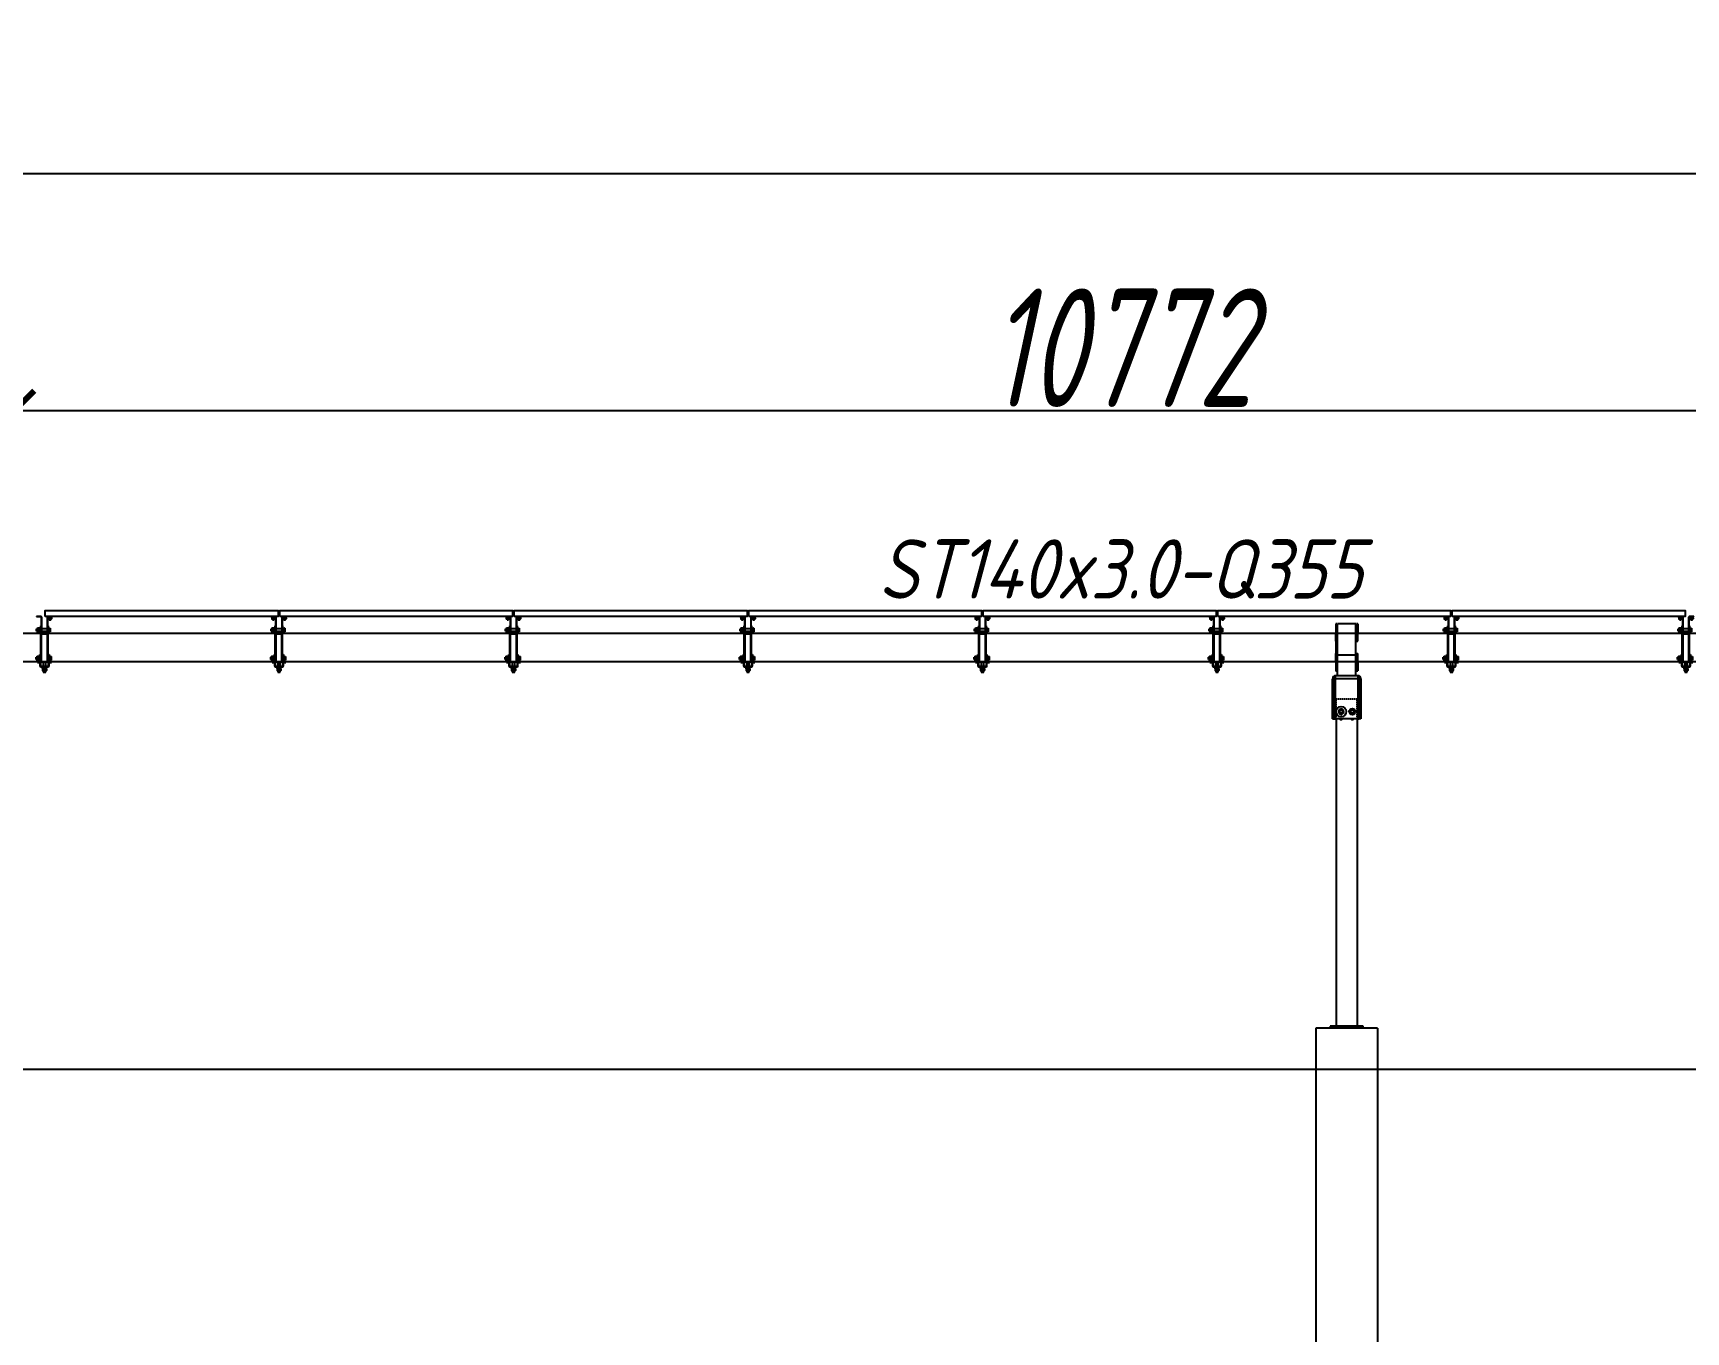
# Model space of a CAD drawing. Header units: millimetres. Extents: x -962 to 79815, y -55582 to 115780.
# Drawn here: x 43141 to 51191, y 102829 to 109156 of the extents above; entities that cross this region are included whole.
import ezdxf
from ezdxf.enums import TextEntityAlignment as Align

# ---------------------------------------------------------------- set-up
doc = ezdxf.new("R2010")
doc.units = ezdxf.units.MM
doc.linetypes.add('HIDDEN', pattern=[9.525, 6.35, -3.175])
doc.layers.add('01-Dimension', color=4, linetype='Continuous')
doc.layers.add('03-Text', color=3, linetype='Continuous')
doc.styles.add('GreenexSolar', font='gbeitc.shx', dxfattribs={"width": 0.8, "height": 576.977143})
doc.dimstyles.new('GreenexSolar', dxfattribs={"dimtxt": 3, "dimasz": 1, "dimexe": 0.18, "dimexo": 0.0625, "dimgap": 0.09, "dimtad": 1, "dimtih": 1, "dimtoh": 1, "dimdec": 0, "dimzin": 0, "dimdsep": 46, "dimtxsty": 'GreenexSolar', "dimblk": 'ARCHTICK', "dimcen": 0.09, "dimclrd": 4, "dimclre": 4, "dimclrt": 3, "dimadec": 0, "dimazin": 0, "dimtfac": 1, "dimtdec": 4, "dimtofl": 0, "dimtmove": 0, "dimatfit": 3, "dimfxl": 1, "dimtolj": 1, "dimtzin": 0, "dimarcsym": 0})

# ---------------------------------------------------------------- blocks, each defined once
blk = doc.blocks.new('*U322')
at = {"color": 7, "linetype": 'Continuous', "lineweight": 25}
for p, q in [((-39, 150), (-39, 148.5)), ((-15.7, 150), (-39, 150)), ((-15.7, 148.5), (-39, 148.5)), ((-37.6, 91), (-38.2, 90.4)), ((-38.2, 79.6), (-38.2, 90.4)), ((-34.2, 91), (-37.6, 91)), ((-37.6, 91), (-37.6, 79)), ((-34, 94), (-34.2, 93.6)), ((-34.2, 93.6), (-34.2, 77.5)), ((-24.4, 94), (-33.2, 94)), ((-24.4, 85), (-33.2, 85)), ((-23.4, 93.6), (-23.6, 94)), ((-20.3, 94.5), (-23.4, 94.5)), ((-23.4, 75.4), (-23.4, 94.5)), ((-17.8, 97), (-20.3, 97)), ((-20.3, 96.7), (-20.3, 97)), ((-20.3, 73), (-20.3, 96.7)), ((-16, 104.4), (-17.8, 104.4)), ((-17.8, 96.1), (-17.8, 104.4)), ((-17.8, 96.7), (-17.8, 97)), ((-17.8, 73), (-17.8, 96.7)), ((-16, 96.1), (-17.8, 96.1)), ((-17.8, 80.3), (-17.8, 96.1)), ((-16, 96.1), (-16, 104.4)), ((-16, 80.3), (-16, 96.1)), ((-14.7, 91), (-16, 91)), ((-15.7, 148.5), (-15.7, 150)), ((-14.7, 72.5), (-14.7, 147.5)), ((-13.2, 147.5), (-14.7, 147.5)), ((-13.2, 72.5), (-13.2, 147.5)), ((13.2, 91), (-13.2, 91)), ((14.7, 147.5), (13.2, 147.5)), ((13.2, 147.5), (13.2, 72.5)), ((14.7, 147.5), (14.7, 72.5)), ((16, 91), (14.7, 91)), ((15.7, 150), (15.7, 148.5)), ((39, 150), (15.7, 150)), ((39, 148.5), (15.7, 148.5)), ((16, 104.4), (17.8, 104.4)), ((16, 104.4), (16, 96.1)), ((16, 96.1), (17.8, 96.1)), ((16, 96.1), (16, 80.3)), ((17.8, 104.4), (17.8, 96.1)), ((20.3, 97), (17.8, 97)), ((17.8, 96.1), (17.8, 80.3)), ((19.5, 148.5), (19.5, 146.9)), ((19.5, 146.9), (35.5, 146.9)), ((20.1, 144), (20.1, 138.8)), ((20.3, 96.7), (20.3, 97)), ((20.3, 73), (20.3, 96.7)), ((20.9, 93.8), (20.3, 93.2)), ((21.4, 144.8), (20.6, 144.4)), ((20.6, 138.5), (21.4, 138)), ((20.9, 85), (20.9, 94)), ((20.9, 94), (27.3, 94)), ((20.9, 85), (27.3, 85)), ((20.9, 76), (20.9, 85)), ((21.1, 146.9), (21.1, 144.8)), ((27.5, 144.8), (21.1, 144.8)), ((21.4, 138), (33.6, 138)), ((22.6, 144), (22.6, 138.8)), ((23.5, 138), (23.5, 134.8)), ((23.5, 134.8), (24.3, 134)), ((23.5, 134.8), (31.5, 134.8)), ((30.7, 134), (24.3, 134)), ((27.3, 94), (27.8, 89.5)), ((27.8, 89.5), (27.3, 85)), ((27.3, 85), (27.8, 80.5)), ((27.8, 80.5), (27.3, 76)), ((27.5, 144.8), (28.7, 144.8)), ((27.8, 94), (27.8, 89.5)), ((27.8, 89.5), (27.8, 80.5)), ((27.8, 80.5), (27.8, 76)), ((33.9, 144.8), (28.7, 144.8)), ((29.9, 144), (29.9, 138.8)), ((30.7, 134), (31.5, 134.8)), ((31.5, 134.8), (31.5, 138)), ((34.4, 144.4), (33.6, 144.8)), ((33.6, 138), (34.4, 138.5)), ((33.9, 144.8), (33.9, 146.9)), ((34.9, 144), (34.4, 144.3)), ((34.4, 138.5), (34.9, 138.8)), ((34.9, 144), (34.9, 138.8)), ((35.5, 146.9), (35.5, 148.5)), ((39, 148.5), (39, 150)), ((-38.2, 79.6), (-37.6, 79)), ((-37.6, 79), (-34.2, 79)), ((-34.2, 77.5), (-34.2, 76.4)), ((-34.2, 76.4), (-34, 76)), ((-24.4, 76), (-33.2, 76)), ((-23.6, 76), (-23.4, 76.4)), ((-23.4, 75.4), (-20.3, 75.4)), ((-20.3, 73), (-17.8, 73)), ((-16, 80.3), (-17.8, 80.3)), ((-17.8, 69.8), (-17.8, 80.3)), ((-16, 69.8), (-17.8, 69.8)), ((-17.8, -69.8), (-17.8, 69.8)), ((-16, 69.8), (-16, 80.3)), ((-16, 79), (-14.7, 79)), ((-14.7, 72.5), (-13.2, 72.5)), ((-14, 64.9), (-14, 66.7)), ((14, 66.7), (-14, 66.7)), ((-14, -72.4), (-14, 64.9)), ((14, 64.9), (-14, 64.9)), ((-13.2, 79), (13.2, 79)), ((-12.2, 71.5), (-12.2, 70)), ((12.2, 71.5), (-12.2, 71.5)), ((12.2, 70), (-12.2, 70)), ((-11.1, 74), (-11.1, 79)), ((-9.1, 74), (-11.1, 74)), ((-9.1, 74), (-9.1, 79)), ((-9, 74.1), (-9.1, 74.1)), ((-9, 74.1), (-9, 79)), ((0, 74.1), (-9, 74.1)), ((-8.8, 74.1), (-8.2, 73.5)), ((-8.6, 73.5), (-8.6, 71.5)), ((-8.6, 73.5), (8.6, 73.5)), ((-6, 70), (-6, 66.7)), ((0, 74.1), (0, 79)), ((9, 74.1), (0, 74.1)), ((6, 66.7), (6, 70)), ((8.2, 73.5), (8.8, 74.1)), ((8.6, 73.5), (8.6, 71.5)), ((9, 74.1), (9, 79)), ((9.1, 74.1), (9, 74.1)), ((9.1, 79), (9.1, 74)), ((9.1, 74), (11.1, 74)), ((11.1, 79), (11.1, 74)), ((12.2, 70), (12.2, 71.5)), ((13.2, 72.5), (14.7, 72.5)), ((14, 64.9), (14, 66.7)), ((14, -72.4), (14, 64.9)), ((14.7, 79), (16, 79)), ((16, 80.3), (17.8, 80.3)), ((16, 80.3), (16, 69.8)), ((16, 69.8), (17.8, 69.8)), ((17.8, 80.3), (17.8, 69.8)), ((17.8, 73), (20.3, 73)), ((17.8, -69.8), (17.8, 69.8)), ((20.3, 76.8), (20.9, 76.2)), ((20.9, 76), (27.3, 76)), ((-39.9, -47), (-40.5, -47.6)), ((-40.5, -58.4), (-40.5, -47.6)), ((-40.5, -58.4), (-39.9, -59)), ((-36.5, -47), (-39.9, -47)), ((-39.9, -47), (-39.9, -59)), ((-39.9, -59), (-36.5, -59)), ((-36.3, -44), (-36.5, -44.4)), ((-36.5, -44.4), (-36.5, -53.2)), ((-36.5, -53.2), (-36.5, -61.6)), ((-36.5, -61.6), (-36.3, -62)), ((-36.3, -62), (-36.3, -62)), ((-36.2, -44), (-35.5, -43.9)), ((-26.7, -43.9), (-35.5, -43.9)), ((-26.7, -44.1), (-35.5, -44.1)), ((-26.7, -53.3), (-35.5, -53.3)), ((-26.7, -62.1), (-35.5, -62.1)), ((-34, -70), (-34, -73)), ((-34, -70), (-24, -70)), ((-34, -73), (-24, -73)), ((-26.7, -43.9), (-26, -44)), ((-25.7, -44.4), (-25.9, -44)), ((-25.9, -62), (-25.7, -61.6)), ((-25.9, -62), (-25.9, -62)), ((-22.6, -43.5), (-25.7, -43.5)), ((-25.7, -62.6), (-25.7, -43.5)), ((-25.7, -62.6), (-22.6, -62.6)), ((-24, -73), (-24, -70)), ((-22, -41), (-22.6, -41)), ((-22.6, -65), (-22.6, -41)), ((-22.6, -65), (-22, -65)), ((-22, -40), (-22, -35)), ((-22, -35), (-19, -35)), ((-19, -40), (-22, -40)), ((-22, -40), (-22, -90)), ((-19, -35), (-19, -40)), ((-19, -40), (-19, -90)), ((-17.8, -47), (-19, -47)), ((-19, -59), (-17.8, -59)), ((14, -72.4), (-14, -72.4)), ((-6, -72.4), (-6, -92)), ((6, -92), (6, -72.4)), ((19, -47), (17.8, -47)), ((17.8, -59), (19, -59)), ((19, -40), (19, -35)), ((19, -35), (22, -35)), ((22, -40), (19, -40)), ((19, -90), (19, -40)), ((22, -35), (22, -40)), ((22, -90), (22, -40)), ((24.5, -41), (22, -41)), ((22, -65), (24.5, -65)), ((24, -73), (24, -70)), ((24, -70), (34, -70)), ((24, -73), (34, -73)), ((24.5, -65), (24.5, -41)), ((25.1, -44.2), (24.5, -44.8)), ((24.5, -61.2), (25.1, -61.8)), ((25.1, -43.9), (31.5, -43.9)), ((25.1, -44.1), (25.1, -43.9)), ((25.1, -44.1), (31.5, -44.1)), ((25.1, -53.3), (25.1, -44.1)), ((25.1, -53.3), (31.5, -53.3)), ((25.1, -62.1), (25.1, -53.3)), ((25.1, -62.1), (31.5, -62.1)), ((31.5, -43.9), (31.6, -43.9)), ((32, -44), (31.5, -44.1)), ((31.5, -44.1), (32, -48.7)), ((32, -48.7), (31.5, -53.3)), ((31.5, -62.1), (32, -62)), ((32, -44), (32, -48.7)), ((32, -44), (32, -44)), ((32, -48.7), (32, -57.7)), ((32, -57.7), (32, -62)), ((34, -70), (34, -73)), ((-22, -90), (-19, -90)), ((-17, -92), (-17, -95)), ((-17, -92), (17, -92)), ((-17, -95), (17, -95)), ((-12, -97.1), (-12, -99.6)), ((12, -97.1), (-12, -97.1)), ((12, -99.6), (-12, -99.6)), ((-9.6, -99.6), (-9.6, -102.7)), ((9.6, -102.7), (-9.6, -102.7)), ((-9.2, -103.7), (-9.2, -112.5)), ((-8.6, -102.7), (-9, -102.9)), ((-9, -102.9), (-9, -102.9)), ((-9, -103.7), (-9, -112.5)), ((-9, -113.3), (-8.6, -113.5)), ((-9, -113.3), (-9, -113.3)), ((-8.6, -113.5), (0, -113.5)), ((-6, -95), (-6, -97.1)), ((-6, -113.5), (-6, -120.9)), ((-6, -120.9), (-5.4, -121.5)), ((-6, -120.9), (6, -120.9)), ((5.4, -121.5), (-5.4, -121.5)), ((0, -103.7), (0, -112.5)), ((0, -113.5), (8.6, -113.5)), ((5.4, -121.5), (6, -120.9)), ((6, -97.1), (6, -95)), ((6, -120.9), (6, -113.5)), ((9, -102.9), (8.6, -102.7)), ((8.6, -113.5), (9, -113.3)), ((9, -102.9), (9, -102.9)), ((9, -103.7), (9, -112.5)), ((9, -103.7), (9.2, -103.7)), ((9.2, -112.5), (9, -112.5)), ((9, -113.3), (9, -113.3)), ((9.2, -103.7), (9.2, -112.5)), ((9.6, -102.7), (9.6, -99.6)), ((12, -99.6), (12, -97.1)), ((17, -95), (17, -92)), ((19, -90), (22, -90))]:
    blk.add_line(p, q, dxfattribs=at)
at = {"color": 7, "linetype": 'Continuous', "lineweight": 25, "flags": 128}
for points in [[(27.5, 144.8), (27.1, 145.5), (26.7, 146.2), (26.3, 146.9)], [(27.5, 146.9), (27.9, 146.2), (28.3, 145.5), (28.7, 144.8)]]:
    blk.add_lwpolyline(points, dxfattribs=at)
at = {"color": 7, "linetype": 'Continuous', "lineweight": 25}
for centre, radius, start, end in [((-15.7, 147.5), 2.5, 0, 90), ((-15.7, 147.5), 1, 0, 90), ((15.7, 147.5), 2.5, 90, 180), ((15.7, 147.5), 1, 90, 180), ((-12.2, 72.5), 2.5, 180, 270), ((-12.2, 72.5), 1, 180, 270), ((-8.6, 74), 2.5, 180, 270), ((-8.6, 74), 0.5, 180, 270), ((8.6, 74), 2.5, 270, 0), ((8.6, 74), 0.5, 270, 0), ((12.2, 72.5), 1, 270, 0), ((12.2, 72.5), 2.5, 270, 0), ((-24, -75), 5, 66.42182, 90), ((-24, -75), 2, 0, 90), ((24, -75), 5, 90, 113.57818), ((24, -75), 2, 90, 180), ((-17, -90), 5, 180, 270), ((-17, -90), 2, 180, 270), ((17, -90), 2, 270, 0), ((17, -90), 5, 270, 0)]:
    blk.add_arc(centre, radius, start, end, dxfattribs=at)
for centre, major_axis, ratio, start_param, end_param in [((-14, 69.8), (0, 4.87), 0.780501, 1.570796, 3.141593), ((-14, 69.8), (0, 3.09), 0.646833, 1.570796, 3.141593), ((14, 69.8), (0, 3.09), 0.646833, 3.141593, 4.712389), ((14, 69.8), (0, 4.87), 0.780501, 3.141593, 4.712389), ((-14, -69.8), (3.8, 0), 0.692855, 3.141593, 4.712389), ((14, -69.8), (3.8, 0), 0.692855, 4.712389, 6.283185)]:
    blk.add_ellipse(centre, major_axis=major_axis, ratio=ratio, start_param=start_param, end_param=end_param, dxfattribs=at)
for points, knots in [([(-33.2, 85), (-33.3, 85.4), (-33.7, 86.5), (-34, 88.4), (-34, 91.1), (-33.5, 92.9), (-33.2, 94)], [0, 0, 0, 0, 0.131004, 0.38054, 0.636178, 1, 1, 1, 1]), ([(-33.2, 94), (-33.4, 94), (-33.9, 94), (-33.9, 94), (-34, 94)], [0, 0, 0, 0, 0.529255, 1, 1, 1, 1]), ([(-33.2, 76), (-33.4, 76.8), (-33.9, 78.4), (-34.1, 80.7), (-33.8, 82.9), (-33.4, 84.3), (-33.2, 85)], [0, 0, 0, 0, 0.264605, 0.534949, 0.765344, 1, 1, 1, 1]), ([(-24.4, 94), (-24.1, 92.9), (-23.6, 91.1), (-23.6, 88.4), (-23.9, 86.5), (-24.3, 85.4), (-24.4, 85)], [0, 0, 0, 0, 0.363821, 0.613049, 0.868997, 1, 1, 1, 1]), ([(-23.6, 94), (-23.6, 94), (-23.6, 94), (-23.8, 94), (-24.2, 94), (-24.4, 94)], [0, 0, 0, 0, 0.069976, 0.530727, 1, 1, 1, 1]), ([(-24.4, 85), (-24.2, 84.2), (-23.7, 82.6), (-23.5, 80.3), (-23.8, 78.1), (-24.2, 76.7), (-24.4, 76)], [0, 0, 0, 0, 0.264605, 0.534949, 0.765344, 1, 1, 1, 1]), ([(20.1, 144), (20.3, 144.2), (20.8, 144.5), (21.6, 144.7), (22.2, 144.3), (22.6, 144)], [0, 0, 0, 0, 0.264872, 0.535502, 1, 1, 1, 1]), ([(22.6, 138.8), (22.3, 138.6), (21.9, 138.3), (21.1, 138.1), (20.5, 138.5), (20.1, 138.8)], [0, 0, 0, 0, 0.264872, 0.535487, 1, 1, 1, 1]), ([(22.6, 144), (22.9, 144.1), (24.4, 144.5), (26.9, 144.7), (29, 144.2), (29.9, 144)], [0, 0, 0, 0, 0.1319, 0.636262, 1, 1, 1, 1]), ([(29.9, 138.8), (29, 138.6), (26.9, 138.1), (24.4, 138.3), (22.9, 138.7), (22.6, 138.8)], [0, 0, 0, 0, 0.363738, 0.8681, 1, 1, 1, 1]), ([(27.8, 94), (27.7, 94), (27.7, 94), (27.4, 94), (27.3, 94)], [0, 0, 0, 0, 0.746933, 1, 1, 1, 1]), ([(29.9, 144), (30.4, 144.2), (31.2, 144.5), (32.9, 144.7), (34.1, 144.3), (34.9, 144)], [0, 0, 0, 0, 0.264964, 0.53545, 1, 1, 1, 1]), ([(34.9, 138.8), (34.4, 138.6), (33.6, 138.3), (31.9, 138.1), (30.7, 138.5), (29.9, 138.8)], [0, 0, 0, 0, 0.264802, 0.535451, 1, 1, 1, 1]), ([(-34, 76), (-34, 76), (-34, 76), (-33.8, 76), (-33.4, 76), (-33.2, 76)], [0, 0, 0, 0, 0.069976, 0.530727, 1, 1, 1, 1]), ([(-24.4, 76), (-24.2, 76), (-23.7, 76), (-23.7, 76), (-23.6, 76)], [0, 0, 0, 0, 0.5292553, 1, 1, 1, 1]), ([(27.3, 76), (27.4, 76), (27.7, 76), (27.7, 76), (27.8, 76)], [0, 0, 0, 0, 0.253067, 1, 1, 1, 1]), ([(-35.5, -44.1), (-35.6, -44.1), (-35.9, -44.1), (-36.3, -44), (-36.2, -44), (-36.2, -44)], [0, 0, 0, 0, 0.2511123, 0.7294317, 1, 1, 1, 1]), ([(-35.5, -53.3), (-35.7, -52.5), (-36.2, -50.9), (-36.4, -48.5), (-36.1, -46.2), (-35.7, -44.8), (-35.5, -44.1)], [0, 0, 0, 0, 0.264605, 0.534949, 0.765344, 1, 1, 1, 1]), ([(-35.5, -62.1), (-35.7, -61.4), (-36.2, -59.8), (-36.4, -57.5), (-36.1, -55.3), (-35.7, -53.9), (-35.5, -53.3)], [0, 0, 0, 0, 0.264605, 0.534949, 0.765344, 1, 1, 1, 1]), ([(-36.2, -62), (-36.2, -62), (-36.3, -62), (-35.9, -62.1), (-35.6, -62.1), (-35.5, -62.1)], [0, 0, 0, 0, 0.19146, 0.726267, 1, 1, 1, 1]), ([(-26, -44), (-26, -44), (-25.9, -44), (-26.2, -44.1), (-26.6, -44.1), (-26.7, -44.1)], [0, 0, 0, 0, 0.258252, 0.74888, 1, 1, 1, 1]), ([(-26.7, -44.1), (-26.5, -44.9), (-26, -46.5), (-25.8, -48.9), (-26.1, -51.2), (-26.5, -52.6), (-26.7, -53.3)], [0, 0, 0, 0, 0.264605, 0.534949, 0.765344, 1, 1, 1, 1]), ([(-26.7, -53.3), (-26.5, -54), (-26, -55.6), (-25.8, -57.9), (-26.1, -60.1), (-26.5, -61.4), (-26.7, -62.1)], [0, 0, 0, 0, 0.264605, 0.534949, 0.765344, 1, 1, 1, 1]), ([(-26.7, -62.1), (-26.6, -62.1), (-26.3, -62.1), (-25.9, -62), (-26, -62), (-26, -62)], [0, 0, 0, 0, 0.273726, 0.795121, 1, 1, 1, 1]), ([(31.5, -53.3), (31.6, -53.6), (31.9, -55.1), (31.9, -56.6), (32, -57.7)], [0, 0, 0, 0, 0.2530667, 1, 1, 1, 1]), ([(32, -57.7), (31.9, -59.1), (31.8, -60.6), (31.5, -62.1), (31.5, -62.1)], [0, 0, 0, 0, 0.973005, 1, 1, 1, 1]), ([(-9.2, -103.7), (-9.2, -103.5), (-9.1, -103.1), (-9, -103), (-9, -103)], [0, 0, 0, 0, 0.578358, 1, 1, 1, 1]), ([(-9, -113.3), (-9, -113.2), (-9.1, -113.1), (-9.2, -112.7), (-9.2, -112.5)], [0, 0, 0, 0, 0.487354, 1, 1, 1, 1]), ([(-9, -103.7), (-8.2, -103.5), (-6.6, -103), (-4.3, -102.8), (-2.1, -103.1), (-0.7, -103.5), (0, -103.7)], [0, 0, 0, 0, 0.264605, 0.534949, 0.765344, 1, 1, 1, 1]), ([(-9, -103), (-9, -103), (-9, -102.9), (-9, -103.2), (-9, -103.6), (-9, -103.7)], [0, 0, 0, 0, 0.226291, 0.738059, 1, 1, 1, 1]), ([(0, -112.5), (-0.8, -112.7), (-2.4, -113.2), (-4.7, -113.4), (-6.9, -113.1), (-8.3, -112.7), (-9, -112.5)], [0, 0, 0, 0, 0.264605, 0.534949, 0.765344, 1, 1, 1, 1]), ([(-9, -112.5), (-9, -112.6), (-9, -112.9), (-9, -113.3), (-9, -113.2), (-9, -113.2)], [0, 0, 0, 0, 0.261933, 0.760864, 1, 1, 1, 1]), ([(0, -103.7), (0.8, -103.5), (2.4, -103), (4.7, -102.8), (6.9, -103.1), (8.3, -103.5), (9, -103.7)], [0, 0, 0, 0, 0.264605, 0.534949, 0.765344, 1, 1, 1, 1]), ([(9, -112.5), (8.2, -112.7), (6.6, -113.2), (4.3, -113.4), (2.1, -113.1), (0.7, -112.7), (0, -112.5)], [0, 0, 0, 0, 0.264605, 0.534949, 0.765344, 1, 1, 1, 1]), ([(9, -103.7), (9, -103.6), (9, -103.3), (9, -102.9), (9, -103), (9, -103)], [0, 0, 0, 0, 0.261933, 0.760864, 1, 1, 1, 1]), ([(9.2, -103.7), (9.2, -103.5), (9.1, -103.1), (9, -103), (9, -103)], [0, 0, 0, 0, 0.578358, 1, 1, 1, 1]), ([(9, -113.2), (9, -113.2), (9, -113.3), (9, -113), (9, -112.6), (9, -112.5)], [0, 0, 0, 0, 0.226291, 0.738059, 1, 1, 1, 1]), ([(9, -113.3), (9, -113.2), (9.1, -113.1), (9.2, -112.7), (9.2, -112.5)], [0, 0, 0, 0, 0.487354, 1, 1, 1, 1])]:
    blk.add_open_spline(points, degree=3, knots=knots, dxfattribs=at)
blk = doc.blocks.new('*U323')
at = {"color": 7, "linetype": 'Continuous', "lineweight": 25}
for p, q in [((-39, 150), (-39, 148.5)), ((-15.7, 150), (-39, 150)), ((-15.7, 148.5), (-39, 148.5)), ((-37.6, 91), (-38.2, 90.4)), ((-38.2, 79.6), (-38.2, 90.4)), ((-34.2, 91), (-37.6, 91)), ((-37.6, 91), (-37.6, 79)), ((-35.5, 146.9), (-35.5, 148.5)), ((-19.5, 146.9), (-35.5, 146.9)), ((-34.9, 144), (-34.4, 144.3)), ((-34.9, 144), (-34.9, 138.8)), ((-34.4, 138.5), (-34.9, 138.8)), ((-34.4, 144.4), (-33.6, 144.8)), ((-33.6, 138), (-34.4, 138.5)), ((-34, 94), (-34.2, 93.6)), ((-34.2, 93.6), (-34.2, 77.5)), ((-33.9, 144.8), (-33.9, 146.9)), ((-33.9, 144.8), (-28.7, 144.8)), ((-21.4, 138), (-33.6, 138)), ((-24.4, 94), (-33.2, 94)), ((-24.4, 85), (-33.2, 85)), ((-31.5, 134.8), (-31.5, 138)), ((-30.7, 134), (-31.5, 134.8)), ((-23.5, 134.8), (-31.5, 134.8)), ((-30.7, 134), (-24.3, 134)), ((-29.9, 144), (-29.9, 138.8)), ((-27.5, 144.8), (-28.7, 144.8)), ((-27.5, 144.8), (-21.1, 144.8)), ((-23.5, 134.8), (-24.3, 134)), ((-23.4, 93.6), (-23.6, 94)), ((-23.5, 138), (-23.5, 134.8)), ((-20.3, 94.5), (-23.4, 94.5)), ((-23.4, 75.4), (-23.4, 94.5)), ((-22.6, 144), (-22.6, 138.8)), ((-21.4, 144.8), (-20.6, 144.4)), ((-20.6, 138.5), (-21.4, 138)), ((-21.1, 146.9), (-21.1, 144.8)), ((-17.8, 97), (-20.3, 97)), ((-20.3, 96.7), (-20.3, 97)), ((-20.3, 73), (-20.3, 96.7)), ((-20.1, 144), (-20.1, 138.8)), ((-19.5, 148.5), (-19.5, 146.9)), ((-16, 104.4), (-17.8, 104.4)), ((-17.8, 96.1), (-17.8, 104.4)), ((-17.8, 96.7), (-17.8, 97)), ((-17.8, 73), (-17.8, 96.7)), ((-16, 96.1), (-17.8, 96.1)), ((-17.8, 80.3), (-17.8, 96.1)), ((-16, 96.1), (-16, 104.4)), ((-16, 80.3), (-16, 96.1)), ((-14.7, 91), (-16, 91)), ((-15.7, 148.5), (-15.7, 150)), ((-14.7, 72.5), (-14.7, 147.5)), ((-13.2, 147.5), (-14.7, 147.5)), ((-13.2, 72.5), (-13.2, 147.5)), ((13.2, 91), (-13.2, 91)), ((14.7, 147.5), (13.2, 147.5)), ((13.2, 147.5), (13.2, 72.5)), ((14.7, 147.5), (14.7, 72.5)), ((16, 91), (14.7, 91)), ((15.7, 150), (15.7, 148.5)), ((39, 150), (15.7, 150)), ((39, 148.5), (15.7, 148.5)), ((16, 104.4), (17.8, 104.4)), ((16, 104.4), (16, 96.1)), ((16, 96.1), (17.8, 96.1)), ((16, 96.1), (16, 80.3)), ((17.8, 104.4), (17.8, 96.1)), ((20.3, 97), (17.8, 97)), ((17.8, 96.1), (17.8, 80.3)), ((19.5, 148.5), (19.5, 146.9)), ((19.5, 146.9), (35.5, 146.9)), ((20.1, 144), (20.1, 138.8)), ((20.3, 96.7), (20.3, 97)), ((20.3, 73), (20.3, 96.7)), ((20.9, 93.8), (20.3, 93.2)), ((21.4, 144.8), (20.6, 144.4)), ((20.6, 138.5), (21.4, 138)), ((20.9, 85), (20.9, 94)), ((20.9, 94), (27.3, 94)), ((20.9, 85), (27.3, 85)), ((20.9, 76), (20.9, 85)), ((21.1, 146.9), (21.1, 144.8)), ((27.5, 144.8), (21.1, 144.8)), ((21.4, 138), (33.6, 138)), ((22.6, 144), (22.6, 138.8)), ((23.5, 138), (23.5, 134.8)), ((23.5, 134.8), (24.3, 134)), ((23.5, 134.8), (31.5, 134.8)), ((30.7, 134), (24.3, 134)), ((27.3, 94), (27.8, 89.5)), ((27.8, 89.5), (27.3, 85)), ((27.3, 85), (27.8, 80.5)), ((27.8, 80.5), (27.3, 76)), ((27.5, 144.8), (28.7, 144.8)), ((27.8, 94), (27.8, 89.5)), ((27.8, 89.5), (27.8, 80.5)), ((27.8, 80.5), (27.8, 76)), ((33.9, 144.8), (28.7, 144.8)), ((29.9, 144), (29.9, 138.8)), ((30.7, 134), (31.5, 134.8)), ((31.5, 134.8), (31.5, 138)), ((34.4, 144.4), (33.6, 144.8)), ((33.6, 138), (34.4, 138.5)), ((33.9, 144.8), (33.9, 146.9)), ((34.9, 144), (34.4, 144.3)), ((34.4, 138.5), (34.9, 138.8)), ((34.9, 144), (34.9, 138.8)), ((35.5, 146.9), (35.5, 148.5)), ((39, 148.5), (39, 150)), ((-38.2, 79.6), (-37.6, 79)), ((-37.6, 79), (-34.2, 79)), ((-34.2, 77.5), (-34.2, 76.4)), ((-34.2, 76.4), (-34, 76)), ((-24.4, 76), (-33.2, 76)), ((-23.6, 76), (-23.4, 76.4)), ((-23.4, 75.4), (-20.3, 75.4)), ((-20.3, 73), (-17.8, 73)), ((-16, 80.3), (-17.8, 80.3)), ((-17.8, 69.8), (-17.8, 80.3)), ((-16, 69.8), (-17.8, 69.8)), ((-17.8, -69.8), (-17.8, 69.8)), ((-16, 69.8), (-16, 80.3)), ((-16, 79), (-14.7, 79)), ((-14.7, 72.5), (-13.2, 72.5)), ((-14, 64.9), (-14, 66.7)), ((14, 66.7), (-14, 66.7)), ((-14, -72.4), (-14, 64.9)), ((14, 64.9), (-14, 64.9)), ((-13.2, 79), (13.2, 79)), ((-12.2, 71.5), (-12.2, 70)), ((12.2, 71.5), (-12.2, 71.5)), ((12.2, 70), (-12.2, 70)), ((-11.1, 74), (-11.1, 79)), ((-9.1, 74), (-11.1, 74)), ((-9.1, 74), (-9.1, 79)), ((-9, 74.1), (-9.1, 74.1)), ((-9, 74.1), (-9, 79)), ((0, 74.1), (-9, 74.1)), ((-8.8, 74.1), (-8.2, 73.5)), ((-8.6, 73.5), (-8.6, 71.5)), ((-8.6, 73.5), (8.6, 73.5)), ((-6, 70), (-6, 66.7)), ((0, 74.1), (0, 79)), ((9, 74.1), (0, 74.1)), ((6, 66.7), (6, 70)), ((8.2, 73.5), (8.8, 74.1)), ((8.6, 73.5), (8.6, 71.5)), ((9, 74.1), (9, 79)), ((9.1, 74.1), (9, 74.1)), ((9.1, 79), (9.1, 74)), ((9.1, 74), (11.1, 74)), ((11.1, 79), (11.1, 74)), ((12.2, 70), (12.2, 71.5)), ((13.2, 72.5), (14.7, 72.5)), ((14, 64.9), (14, 66.7)), ((14, -72.4), (14, 64.9)), ((14.7, 79), (16, 79)), ((16, 80.3), (17.8, 80.3)), ((16, 80.3), (16, 69.8)), ((16, 69.8), (17.8, 69.8)), ((17.8, 80.3), (17.8, 69.8)), ((17.8, 73), (20.3, 73)), ((17.8, -69.8), (17.8, 69.8)), ((20.3, 76.8), (20.9, 76.2)), ((20.9, 76), (27.3, 76)), ((-39.9, -47), (-40.5, -47.6)), ((-40.5, -58.4), (-40.5, -47.6)), ((-40.5, -58.4), (-39.9, -59)), ((-36.5, -47), (-39.9, -47)), ((-39.9, -47), (-39.9, -59)), ((-39.9, -59), (-36.5, -59)), ((-36.3, -44), (-36.5, -44.4)), ((-36.5, -44.4), (-36.5, -53.2)), ((-36.5, -53.2), (-36.5, -61.6)), ((-36.5, -61.6), (-36.3, -62)), ((-36.3, -62), (-36.3, -62)), ((-36.2, -44), (-35.5, -43.9)), ((-26.7, -43.9), (-35.5, -43.9)), ((-26.7, -44.1), (-35.5, -44.1)), ((-26.7, -53.3), (-35.5, -53.3)), ((-26.7, -62.1), (-35.5, -62.1)), ((-34, -70), (-34, -73)), ((-34, -70), (-24, -70)), ((-34, -73), (-24, -73)), ((-26.7, -43.9), (-26, -44)), ((-25.7, -44.4), (-25.9, -44)), ((-25.9, -62), (-25.7, -61.6)), ((-25.9, -62), (-25.9, -62)), ((-22.6, -43.5), (-25.7, -43.5)), ((-25.7, -62.6), (-25.7, -43.5)), ((-25.7, -62.6), (-22.6, -62.6)), ((-24, -73), (-24, -70)), ((-22, -41), (-22.6, -41)), ((-22.6, -65), (-22.6, -41)), ((-22.6, -65), (-22, -65)), ((-22, -40), (-22, -35)), ((-22, -35), (-19, -35)), ((-19, -40), (-22, -40)), ((-22, -40), (-22, -90)), ((-19, -35), (-19, -40)), ((-19, -40), (-19, -90)), ((-17.8, -47), (-19, -47)), ((-19, -59), (-17.8, -59)), ((14, -72.4), (-14, -72.4)), ((-6, -72.4), (-6, -92)), ((6, -92), (6, -72.4)), ((19, -47), (17.8, -47)), ((17.8, -59), (19, -59)), ((19, -40), (19, -35)), ((19, -35), (22, -35)), ((22, -40), (19, -40)), ((19, -90), (19, -40)), ((22, -35), (22, -40)), ((22, -90), (22, -40)), ((24.5, -41), (22, -41)), ((22, -65), (24.5, -65)), ((24, -73), (24, -70)), ((24, -70), (34, -70)), ((24, -73), (34, -73)), ((24.5, -65), (24.5, -41)), ((25.1, -44.2), (24.5, -44.8)), ((24.5, -61.2), (25.1, -61.8)), ((25.1, -43.9), (31.5, -43.9)), ((25.1, -44.1), (25.1, -43.9)), ((25.1, -44.1), (31.5, -44.1)), ((25.1, -53.3), (25.1, -44.1)), ((25.1, -53.3), (31.5, -53.3)), ((25.1, -62.1), (25.1, -53.3)), ((25.1, -62.1), (31.5, -62.1)), ((31.5, -43.9), (31.6, -43.9)), ((32, -44), (31.5, -44.1)), ((31.5, -44.1), (32, -48.7)), ((32, -48.7), (31.5, -53.3)), ((31.5, -62.1), (32, -62)), ((32, -44), (32, -48.7)), ((32, -44), (32, -44)), ((32, -48.7), (32, -57.7)), ((32, -57.7), (32, -62)), ((34, -70), (34, -73)), ((-22, -90), (-19, -90)), ((-17, -92), (-17, -95)), ((-17, -92), (17, -92)), ((-17, -95), (17, -95)), ((-12, -97.1), (-12, -99.6)), ((12, -97.1), (-12, -97.1)), ((12, -99.6), (-12, -99.6)), ((-9.6, -99.6), (-9.6, -102.7)), ((9.6, -102.7), (-9.6, -102.7)), ((-9.2, -103.7), (-9.2, -112.5)), ((-8.6, -102.7), (-9, -102.9)), ((-9, -102.9), (-9, -102.9)), ((-9, -103.7), (-9, -112.5)), ((-9, -113.3), (-8.6, -113.5)), ((-9, -113.3), (-9, -113.3)), ((-8.6, -113.5), (0, -113.5)), ((-6, -95), (-6, -97.1)), ((-6, -113.5), (-6, -120.9)), ((-6, -120.9), (-5.4, -121.5)), ((-6, -120.9), (6, -120.9)), ((5.4, -121.5), (-5.4, -121.5)), ((0, -103.7), (0, -112.5)), ((0, -113.5), (8.6, -113.5)), ((5.4, -121.5), (6, -120.9)), ((6, -97.1), (6, -95)), ((6, -120.9), (6, -113.5)), ((9, -102.9), (8.6, -102.7)), ((8.6, -113.5), (9, -113.3)), ((9, -102.9), (9, -102.9)), ((9, -103.7), (9, -112.5)), ((9, -103.7), (9.2, -103.7)), ((9.2, -112.5), (9, -112.5)), ((9, -113.3), (9, -113.3)), ((9.2, -103.7), (9.2, -112.5)), ((9.6, -102.7), (9.6, -99.6)), ((12, -99.6), (12, -97.1)), ((17, -95), (17, -92)), ((19, -90), (22, -90))]:
    blk.add_line(p, q, dxfattribs=at)
at = {"color": 7, "linetype": 'Continuous', "lineweight": 25, "flags": 128}
for points in [[(-27.5, 146.9), (-27.9, 146.2), (-28.3, 145.5), (-28.7, 144.8)], [(-27.5, 144.8), (-27.1, 145.5), (-26.7, 146.2), (-26.3, 146.9)], [(27.5, 144.8), (27.1, 145.5), (26.7, 146.2), (26.3, 146.9)], [(27.5, 146.9), (27.9, 146.2), (28.3, 145.5), (28.7, 144.8)]]:
    blk.add_lwpolyline(points, dxfattribs=at)
at = {"color": 7, "linetype": 'Continuous', "lineweight": 25}
for centre, radius, start, end in [((-15.7, 147.5), 2.5, 0, 90), ((-15.7, 147.5), 1, 0, 90), ((15.7, 147.5), 2.5, 90, 180), ((15.7, 147.5), 1, 90, 180), ((-12.2, 72.5), 2.5, 180, 270), ((-12.2, 72.5), 1, 180, 270), ((-8.6, 74), 2.5, 180, 270), ((-8.6, 74), 0.5, 180, 270), ((8.6, 74), 2.5, 270, 0), ((8.6, 74), 0.5, 270, 0), ((12.2, 72.5), 1, 270, 0), ((12.2, 72.5), 2.5, 270, 0), ((-24, -75), 5, 66.42182, 90), ((-24, -75), 2, 0, 90), ((24, -75), 5, 90, 113.57818), ((24, -75), 2, 90, 180), ((-17, -90), 5, 180, 270), ((-17, -90), 2, 180, 270), ((17, -90), 2, 270, 0), ((17, -90), 5, 270, 0)]:
    blk.add_arc(centre, radius, start, end, dxfattribs=at)
for centre, major_axis, ratio, start_param, end_param in [((-14, 69.8), (0, 4.87), 0.780501, 1.570796, 3.141593), ((-14, 69.8), (0, 3.09), 0.646833, 1.570796, 3.141593), ((14, 69.8), (0, 3.09), 0.646833, 3.141593, 4.712389), ((14, 69.8), (0, 4.87), 0.780501, 3.141593, 4.712389), ((-14, -69.8), (3.8, 0), 0.692855, 3.141593, 4.712389), ((14, -69.8), (3.8, 0), 0.692855, 4.712389, 6.283185)]:
    blk.add_ellipse(centre, major_axis=major_axis, ratio=ratio, start_param=start_param, end_param=end_param, dxfattribs=at)
for points, knots in [([(-29.9, 144), (-30.4, 144.2), (-31.2, 144.5), (-32.9, 144.7), (-34.1, 144.3), (-34.9, 144)], [0, 0, 0, 0, 0.264964, 0.53545, 1, 1, 1, 1]), ([(-34.9, 138.8), (-34.4, 138.6), (-33.6, 138.3), (-31.9, 138.1), (-30.7, 138.5), (-29.9, 138.8)], [0, 0, 0, 0, 0.264802, 0.535451, 1, 1, 1, 1]), ([(-33.2, 85), (-33.3, 85.4), (-33.7, 86.5), (-34, 88.4), (-34, 91.1), (-33.5, 92.9), (-33.2, 94)], [0, 0, 0, 0, 0.131004, 0.38054, 0.636178, 1, 1, 1, 1]), ([(-33.2, 94), (-33.4, 94), (-33.9, 94), (-33.9, 94), (-34, 94)], [0, 0, 0, 0, 0.529255, 1, 1, 1, 1]), ([(-33.2, 76), (-33.4, 76.8), (-33.9, 78.4), (-34.1, 80.7), (-33.8, 82.9), (-33.4, 84.3), (-33.2, 85)], [0, 0, 0, 0, 0.264605, 0.534949, 0.765344, 1, 1, 1, 1]), ([(-22.6, 144), (-22.9, 144.1), (-24.4, 144.5), (-26.9, 144.7), (-29, 144.2), (-29.9, 144)], [0, 0, 0, 0, 0.1319, 0.636262, 1, 1, 1, 1]), ([(-29.9, 138.8), (-29, 138.6), (-26.9, 138.1), (-24.4, 138.3), (-22.9, 138.7), (-22.6, 138.8)], [0, 0, 0, 0, 0.363738, 0.8681, 1, 1, 1, 1]), ([(-24.4, 94), (-24.1, 92.9), (-23.6, 91.1), (-23.6, 88.4), (-23.9, 86.5), (-24.3, 85.4), (-24.4, 85)], [0, 0, 0, 0, 0.363821, 0.613049, 0.868997, 1, 1, 1, 1]), ([(-23.6, 94), (-23.6, 94), (-23.6, 94), (-23.8, 94), (-24.2, 94), (-24.4, 94)], [0, 0, 0, 0, 0.069976, 0.530727, 1, 1, 1, 1]), ([(-24.4, 85), (-24.2, 84.2), (-23.7, 82.6), (-23.5, 80.3), (-23.8, 78.1), (-24.2, 76.7), (-24.4, 76)], [0, 0, 0, 0, 0.264605, 0.534949, 0.765344, 1, 1, 1, 1]), ([(-20.1, 144), (-20.3, 144.2), (-20.8, 144.5), (-21.6, 144.7), (-22.2, 144.3), (-22.6, 144)], [0, 0, 0, 0, 0.264872, 0.535502, 1, 1, 1, 1]), ([(-22.6, 138.8), (-22.3, 138.6), (-21.9, 138.3), (-21.1, 138.1), (-20.5, 138.5), (-20.1, 138.8)], [0, 0, 0, 0, 0.264872, 0.535487, 1, 1, 1, 1]), ([(20.1, 144), (20.3, 144.2), (20.8, 144.5), (21.6, 144.7), (22.2, 144.3), (22.6, 144)], [0, 0, 0, 0, 0.264872, 0.535502, 1, 1, 1, 1]), ([(22.6, 138.8), (22.3, 138.6), (21.9, 138.3), (21.1, 138.1), (20.5, 138.5), (20.1, 138.8)], [0, 0, 0, 0, 0.264872, 0.535487, 1, 1, 1, 1]), ([(22.6, 144), (22.9, 144.1), (24.4, 144.5), (26.9, 144.7), (29, 144.2), (29.9, 144)], [0, 0, 0, 0, 0.1319, 0.636262, 1, 1, 1, 1]), ([(29.9, 138.8), (29, 138.6), (26.9, 138.1), (24.4, 138.3), (22.9, 138.7), (22.6, 138.8)], [0, 0, 0, 0, 0.363738, 0.8681, 1, 1, 1, 1]), ([(27.8, 94), (27.7, 94), (27.7, 94), (27.4, 94), (27.3, 94)], [0, 0, 0, 0, 0.746933, 1, 1, 1, 1]), ([(29.9, 144), (30.4, 144.2), (31.2, 144.5), (32.9, 144.7), (34.1, 144.3), (34.9, 144)], [0, 0, 0, 0, 0.264964, 0.53545, 1, 1, 1, 1]), ([(34.9, 138.8), (34.4, 138.6), (33.6, 138.3), (31.9, 138.1), (30.7, 138.5), (29.9, 138.8)], [0, 0, 0, 0, 0.264802, 0.535451, 1, 1, 1, 1]), ([(-34, 76), (-34, 76), (-34, 76), (-33.8, 76), (-33.4, 76), (-33.2, 76)], [0, 0, 0, 0, 0.069976, 0.530727, 1, 1, 1, 1]), ([(-24.4, 76), (-24.2, 76), (-23.7, 76), (-23.7, 76), (-23.6, 76)], [0, 0, 0, 0, 0.5292553, 1, 1, 1, 1]), ([(27.3, 76), (27.4, 76), (27.7, 76), (27.7, 76), (27.8, 76)], [0, 0, 0, 0, 0.253067, 1, 1, 1, 1]), ([(-35.5, -44.1), (-35.6, -44.1), (-35.9, -44.1), (-36.3, -44), (-36.2, -44), (-36.2, -44)], [0, 0, 0, 0, 0.2511123, 0.7294317, 1, 1, 1, 1]), ([(-35.5, -53.3), (-35.7, -52.5), (-36.2, -50.9), (-36.4, -48.5), (-36.1, -46.2), (-35.7, -44.8), (-35.5, -44.1)], [0, 0, 0, 0, 0.264605, 0.534949, 0.765344, 1, 1, 1, 1]), ([(-35.5, -62.1), (-35.7, -61.4), (-36.2, -59.8), (-36.4, -57.5), (-36.1, -55.3), (-35.7, -53.9), (-35.5, -53.3)], [0, 0, 0, 0, 0.264605, 0.534949, 0.765344, 1, 1, 1, 1]), ([(-36.2, -62), (-36.2, -62), (-36.3, -62), (-35.9, -62.1), (-35.6, -62.1), (-35.5, -62.1)], [0, 0, 0, 0, 0.19146, 0.726267, 1, 1, 1, 1]), ([(-26, -44), (-26, -44), (-25.9, -44), (-26.2, -44.1), (-26.6, -44.1), (-26.7, -44.1)], [0, 0, 0, 0, 0.258252, 0.74888, 1, 1, 1, 1]), ([(-26.7, -44.1), (-26.5, -44.9), (-26, -46.5), (-25.8, -48.9), (-26.1, -51.2), (-26.5, -52.6), (-26.7, -53.3)], [0, 0, 0, 0, 0.264605, 0.534949, 0.765344, 1, 1, 1, 1]), ([(-26.7, -53.3), (-26.5, -54), (-26, -55.6), (-25.8, -57.9), (-26.1, -60.1), (-26.5, -61.4), (-26.7, -62.1)], [0, 0, 0, 0, 0.264605, 0.534949, 0.765344, 1, 1, 1, 1]), ([(-26.7, -62.1), (-26.6, -62.1), (-26.3, -62.1), (-25.9, -62), (-26, -62), (-26, -62)], [0, 0, 0, 0, 0.273726, 0.795121, 1, 1, 1, 1]), ([(31.5, -53.3), (31.6, -53.6), (31.9, -55.1), (31.9, -56.6), (32, -57.7)], [0, 0, 0, 0, 0.2530667, 1, 1, 1, 1]), ([(32, -57.7), (31.9, -59.1), (31.8, -60.6), (31.5, -62.1), (31.5, -62.1)], [0, 0, 0, 0, 0.973005, 1, 1, 1, 1]), ([(-9.2, -103.7), (-9.2, -103.5), (-9.1, -103.1), (-9, -103), (-9, -103)], [0, 0, 0, 0, 0.578358, 1, 1, 1, 1]), ([(-9, -113.3), (-9, -113.2), (-9.1, -113.1), (-9.2, -112.7), (-9.2, -112.5)], [0, 0, 0, 0, 0.487354, 1, 1, 1, 1]), ([(-9, -103.7), (-8.2, -103.5), (-6.6, -103), (-4.3, -102.8), (-2.1, -103.1), (-0.7, -103.5), (0, -103.7)], [0, 0, 0, 0, 0.264605, 0.534949, 0.765344, 1, 1, 1, 1]), ([(-9, -103), (-9, -103), (-9, -102.9), (-9, -103.2), (-9, -103.6), (-9, -103.7)], [0, 0, 0, 0, 0.226291, 0.738059, 1, 1, 1, 1]), ([(0, -112.5), (-0.8, -112.7), (-2.4, -113.2), (-4.7, -113.4), (-6.9, -113.1), (-8.3, -112.7), (-9, -112.5)], [0, 0, 0, 0, 0.264605, 0.534949, 0.765344, 1, 1, 1, 1]), ([(-9, -112.5), (-9, -112.6), (-9, -112.9), (-9, -113.3), (-9, -113.2), (-9, -113.2)], [0, 0, 0, 0, 0.261933, 0.760864, 1, 1, 1, 1]), ([(0, -103.7), (0.8, -103.5), (2.4, -103), (4.7, -102.8), (6.9, -103.1), (8.3, -103.5), (9, -103.7)], [0, 0, 0, 0, 0.264605, 0.534949, 0.765344, 1, 1, 1, 1]), ([(9, -112.5), (8.2, -112.7), (6.6, -113.2), (4.3, -113.4), (2.1, -113.1), (0.7, -112.7), (0, -112.5)], [0, 0, 0, 0, 0.264605, 0.534949, 0.765344, 1, 1, 1, 1]), ([(9, -103.7), (9, -103.6), (9, -103.3), (9, -102.9), (9, -103), (9, -103)], [0, 0, 0, 0, 0.261933, 0.760864, 1, 1, 1, 1]), ([(9.2, -103.7), (9.2, -103.5), (9.1, -103.1), (9, -103), (9, -103)], [0, 0, 0, 0, 0.578358, 1, 1, 1, 1]), ([(9, -113.2), (9, -113.2), (9, -113.3), (9, -113), (9, -112.6), (9, -112.5)], [0, 0, 0, 0, 0.226291, 0.738059, 1, 1, 1, 1]), ([(9, -113.3), (9, -113.2), (9.1, -113.1), (9.2, -112.7), (9.2, -112.5)], [0, 0, 0, 0, 0.487354, 1, 1, 1, 1])]:
    blk.add_open_spline(points, degree=3, knots=knots, dxfattribs=at)
blk = doc.blocks.new('*U106')
at = {"color": 7, "linetype": 'Continuous', "lineweight": 25}
for p, q in [((-47.5, 115), (-53.5, 115)), ((-53.5, 115), (-53.5, 64.8)), ((-47.5, 115), (-47.5, 64.8)), ((-45, 107), (-47.5, 107)), ((45, 115.3), (-45, 115.3)), ((-45, -37), (-45, 115.3)), ((45, -37), (45, 115.3)), ((47.5, 107), (45, 107)), ((53.5, 115), (47.5, 115)), ((47.5, 115), (47.5, 64.8)), ((53.5, 115), (53.5, 64.8)), ((-47.5, 64.8), (-53.5, 64.8)), ((-53.5, 30), (-53.5, 64.8)), ((-53.5, 30), (-45, 30)), ((-47.5, 64.8), (-47.5, 49.2)), ((-47.5, 49.2), (-45, 49.2)), ((45, 49.2), (47.5, 49.2)), ((45, 30), (53.5, 30)), ((47.5, 64.8), (53.5, 64.8)), ((47.5, 49.2), (47.5, 64.8)), ((53.5, 30), (53.5, 64.8)), ((-53.5, -64.8), (-53.5, -30)), ((-53.5, -30), (-45, -30)), ((-53.5, -64.8), (-47.5, -64.8)), ((-53.5, -64.8), (-53.5, -115)), ((-45, -49.2), (-47.5, -49.2)), ((-47.5, -49.2), (-47.5, -64.8)), ((-47.5, -64.8), (-47.5, -115)), ((-45, -37), (45, -37)), ((-45, -137.3), (-45, -37)), ((45, -30), (53.5, -30)), ((45, -137.3), (45, -37)), ((47.5, -49.2), (45, -49.2)), ((47.5, -64.8), (47.5, -49.2)), ((53.5, -64.8), (47.5, -64.8)), ((47.5, -64.8), (47.5, -115)), ((53.5, -64.8), (53.5, -30)), ((53.5, -64.8), (53.5, -115)), ((-69, -348), (-69, -154)), ((-69, -154), (-61, -154)), ((-60, -151), (-68, -151)), ((-68, -151), (-68, -154)), ((-61, -348), (-61, -154)), ((-55, -154), (-61, -154)), ((-60, -151), (-60, -154)), ((55, -138), (-55, -138)), ((-55, -154), (-55, -138)), ((-55, -348), (-55, -154)), ((55, -154), (-55, -154)), ((-53.5, -115), (-47.5, -115)), ((-47.5, -107), (-45, -107)), ((-45, -137.3), (45, -137.3)), ((-45, -138), (-45, -137.3)), ((45, -107), (47.5, -107)), ((45, -137.3), (45, -138)), ((47.5, -115), (53.5, -115)), ((55, -154), (55, -138)), ((55, -348), (55, -154)), ((61, -154), (55, -154)), ((60, -151), (68, -151)), ((60, -154), (60, -151)), ((69, -154), (61, -154)), ((61, -154), (61, -348)), ((68, -154), (68, -151)), ((69, -154), (69, -348)), ((-69, -348), (-61, -348)), ((-61, -348), (-55, -348)), ((55, -348), (-55, -348)), ((-51, -348), (-51, -1844.2)), ((51, -348), (51, -1844.2)), ((55, -348), (61, -348)), ((69, -348), (61, -348)), ((-150, -3554.2), (150, -3554.2))]:
    blk.add_line(p, q, dxfattribs=at)
for p, q in [((-53.5, 115), (-53.5, -115.5)), ((80, -1844.2), (-80, -1844.2)), ((-80, -1844.2), (-80, -1854.2)), ((80, -1854.2), (80, -1844.2)), ((150, -1854.2), (-150, -1854.2)), ((-150, -1854.2), (-150, -3554.2)), ((150, -1854.2), (150, -3554.2))]:
    blk.add_line(p, q)
at = {"linetype": 'HIDDEN'}
for p, q in [((-51, -348), (-51, -253)), ((51, -253), (-51, -253)), ((51, -348), (51, -253))]:
    blk.add_line(p, q, dxfattribs=at)
at = {"color": 7, "linetype": 'Continuous', "lineweight": 25}
for centre, radius in [((-27.5, -313), 25), ((-27.5, -313), 11.6), ((-27.5, -313), 8), ((-27.5, -313), 7.2), ((27.5, -313), 15), ((27.5, -313), 11.6), ((27.5, -313), 8), ((27.5, -313), 7.2)]:
    blk.add_circle(centre, radius, dxfattribs=at)
for centre, radius, start, end in [((-55, -151), 13, 90, 180), ((-55, -151), 5, 90, 180), ((55, -151), 13, 0, 90), ((55, -151), 5, 0, 90), ((-27.5, -313), 12.6, 118.47799, 149.52575), ((-27.5, -313), 12.6, 57.27459, 87.71864), ((-27.5, -313), 12.5, 356.28549, 27.11823), ((27.5, -313), 12.6, 216.7967, 247.24075), ((-27.5, -343), 8.75, 214.8499, 325.1501), ((27.5, -343), 8.75, 214.8499, 325.1501), ((27.5, -313), 12.5, 278.0001, 309.04785)]:
    blk.add_arc(centre, radius, start, end, dxfattribs=at)
for points, knots in [([(-30.6, -299.5), (-31.5, -300.3), (-33.3, -302), (-35.9, -304.4), (-38.4, -306.8), (-40, -308.2), (-40.7, -308.9)], [0, 0, 0, 0, 0.264607, 0.534953, 0.765346, 1, 1, 1, 1]), ([(-40.7, -308.9), (-40.5, -310.1), (-39.9, -312.5), (-39.1, -316), (-38.4, -319.3), (-37.9, -321.4), (-37.6, -322.4)], [0, 0, 0, 0, 0.264607, 0.534953, 0.765346, 1, 1, 1, 1]), ([(-17.4, -303.6), (-17.9, -303.4), (-19.6, -302.9), (-22.4, -302), (-26.3, -300.8), (-29, -300), (-30.6, -299.5)], [0, 0, 0, 0, 0.13043, 0.380026, 0.635722, 1, 1, 1, 1]), ([(-24.4, -326.5), (-23.5, -325.7), (-21.7, -324), (-19.1, -321.6), (-16.6, -319.2), (-15, -317.8), (-14.3, -317.1)], [0, 0, 0, 0, 0.264607, 0.534953, 0.765346, 1, 1, 1, 1]), ([(-14.3, -317.1), (-14.5, -315.9), (-15.1, -313.5), (-15.9, -310), (-16.6, -306.7), (-17.1, -304.6), (-17.4, -303.6)], [0, 0, 0, 0, 0.264607, 0.534953, 0.765346, 1, 1, 1, 1]), ([(16.5, -304.6), (16.4, -305.7), (16, -308.2), (15.6, -311.7), (15.1, -315.1), (14.8, -317.2), (14.7, -318.3)], [0, 0, 0, 0, 0.264607, 0.534953, 0.765346, 1, 1, 1, 1]), ([(14.7, -318.3), (15.2, -318.7), (16.5, -319.7), (18.9, -321.5), (22.1, -324), (24.4, -325.7), (25.7, -326.7)], [0, 0, 0, 0, 0.1304302, 0.3800258, 0.6357223, 1, 1, 1, 1]), ([(29.3, -299.3), (28.2, -299.7), (26, -300.7), (22.6, -302), (19.5, -303.3), (17.5, -304.1), (16.5, -304.6)], [0, 0, 0, 0, 0.2646075, 0.534953, 0.7653458, 1, 1, 1, 1]), ([(25.7, -326.7), (26.8, -326.3), (29, -325.3), (32.4, -324), (35.5, -322.7), (37.5, -321.9), (38.5, -321.4)], [0, 0, 0, 0, 0.264607, 0.534953, 0.765346, 1, 1, 1, 1]), ([(40.3, -307.7), (39, -306.7), (36.8, -305), (33.5, -302.5), (31.2, -300.7), (29.8, -299.6), (29.3, -299.3)], [0, 0, 0, 0, 0.364276, 0.613562, 0.86957, 1, 1, 1, 1]), ([(38.5, -321.4), (38.6, -320.3), (39, -317.8), (39.4, -314.3), (39.9, -310.9), (40.2, -308.8), (40.3, -307.7)], [0, 0, 0, 0, 0.264607, 0.534953, 0.765346, 1, 1, 1, 1]), ([(-37.6, -322.4), (-36.1, -322.9), (-33.4, -323.7), (-29.5, -325), (-26.6, -325.8), (-25, -326.3), (-24.4, -326.5)], [0, 0, 0, 0, 0.364276, 0.613562, 0.86957, 1, 1, 1, 1])]:
    blk.add_open_spline(points, degree=3, knots=knots, dxfattribs=at)
blk = doc.blocks.new('_ArchTick')
at = {"color": 0, "linetype": 'ByBlock', "const_width": 0.15}
blk.add_lwpolyline([(-0.5, -0.5), (0.5, 0.5)], dxfattribs=at)
blk = doc.blocks.new('*D400')
at = {"layer": '01-Dimension', "color": 4, "lineweight": -2, "transparency": 16777216}
for p, q in [((43050.8, 106175.8), (43050.8, 107352.4)), ((43050.8, 107317.7), (53822.8, 107317.7)), ((53822.8, 106175.8), (53822.8, 107352.4))]:
    blk.add_line(p, q, dxfattribs=at)
at = {"layer": 'Defpoints', "color": 0, "transparency": 16777216}
for p in [(53822.8, 107317.7), (43050.8, 106163.8), (53822.8, 106163.8)]:
    blk.add_point(p, dxfattribs=at)
at = {"layer": '01-Dimension', "color": 4, "lineweight": -2, "transparency": 16777216, "xscale": 192.3257142857143, "yscale": 192.3257142857143, "zscale": 192.3257142857143, "rotation": 180}
blk.add_blockref('_ArchTick', (43050.8, 107317.7), dxfattribs=at)
at = {"layer": '01-Dimension', "color": 4, "lineweight": -2, "transparency": 16777216, "xscale": 192.3257142857143, "yscale": 192.3257142857143, "zscale": 192.3257142857143}
blk.add_blockref('_ArchTick', (53822.8, 107317.7), dxfattribs=at)
at = {"layer": '01-Dimension', "color": 3, "transparency": 16777216, "insert": (48436.8, 107623.5), "char_height": 576.98, "attachment_point": 5, "style": 'GreenexSolar'}
blk.add_mtext('\\A1;10772', dxfattribs=at)
blk = doc.blocks.new('*D403')
at = {"layer": '01-Dimension', "color": 4, "lineweight": -2, "transparency": 16777216}
for p, q in [((4038.8, 106175.8), (4038.8, 108506.3)), ((4038.8, 108471.7), (65482.8, 108471.7)), ((65482.8, 106175.8), (65482.8, 108506.3))]:
    blk.add_line(p, q, dxfattribs=at)
at = {"layer": 'Defpoints', "color": 0, "transparency": 16777216}
for p in [(65482.8, 108471.7), (4038.8, 106163.8), (65482.8, 106163.8)]:
    blk.add_point(p, dxfattribs=at)
at = {"layer": '01-Dimension', "color": 4, "lineweight": -2, "transparency": 16777216, "xscale": 192.3257142857143, "yscale": 192.3257142857143, "zscale": 192.3257142857143, "rotation": 180}
blk.add_blockref('_ArchTick', (4038.8, 108471.7), dxfattribs=at)
at = {"layer": '01-Dimension', "color": 4, "lineweight": -2, "transparency": 16777216, "xscale": 192.3257142857143, "yscale": 192.3257142857143, "zscale": 192.3257142857143}
blk.add_blockref('_ArchTick', (65482.8, 108471.7), dxfattribs=at)
at = {"layer": '01-Dimension', "color": 3, "transparency": 16777216, "insert": (34760.8, 108777.5), "char_height": 576.98, "attachment_point": 5, "style": 'GreenexSolar'}
blk.add_mtext('\\A1;61444', dxfattribs=at)

msp = doc.modelspace()

# ---------------------------------------------------------------- linework, layer by layer
msp.add_line((4038.8, 104109.6), (65482.8, 104109.6))
for points in [[(43200.8, 106313.8), (43200.8, 106343.8), (44334.8, 106343.8), (44334.8, 106313.8)], [(44342.8, 106313.8), (44342.8, 106343.8), (45476.8, 106343.8), (45476.8, 106313.8)], [(45484.8, 106313.8), (45484.8, 106343.8), (46618.8, 106343.8), (46618.8, 106313.8)], [(46626.8, 106313.8), (46626.8, 106343.8), (47760.8, 106343.8), (47760.8, 106313.8)], [(47768.8, 106313.8), (47768.8, 106343.8), (48902.8, 106343.8), (48902.8, 106313.8)], [(48910.8, 106313.8), (48910.8, 106343.8), (50044.8, 106343.8), (50044.8, 106313.8)], [(50052.8, 106313.8), (50052.8, 106343.8), (51186.8, 106343.8), (51186.8, 106313.8)], [(43050.8, 106093.8), (43050.8, 106233.8), (53822.8, 106233.8), (53822.8, 106093.8)]]:
    msp.add_lwpolyline(points, close=True)

# ---------------------------------------------------------------- block references
for name, p in [('*U322', (43196.8, 106163.8)), ('*U323', (44338.8, 106163.8)), ('*U323', (45480.8, 106163.8)), ('*U323', (46622.8, 106163.8)), ('*U323', (47764.8, 106163.8)), ('*U323', (48906.8, 106163.8)), ('*U106', (49538.8, 106163.8)), ('*U323', (50048.8, 106163.8)), ('*U323', (51190.8, 106163.8))]:
    msp.add_blockref(name, p)

# ---------------------------------------------------------------- texts
at = {"layer": '03-Text', "style": 'GreenexSolar'}
msp.add_text('ST140x3.0-Q355', height=288.489, dxfattribs=at).set_placement((48436.8, 106401.5), align=Align.CENTER)

# ---------------------------------------------------------------- dimensions: what is measured, and where the dimension line sits
at = {"layer": '01-Dimension'}
for base, p1, p2, picture, middle in [((65482.8, 108471.7), (4038.8, 106163.8), (65482.8, 106163.8), '*D403', (34760.8, 108777.5)), ((53822.8, 107317.7), (43050.8, 106163.8), (53822.8, 106163.8), '*D400', (48436.8, 107623.5))]:
    dim = msp.add_linear_dim(base=base, p1=p1, p2=p2, dimstyle='GreenexSolar', override={"dimscale": 192.325714}, dxfattribs=at)
    dim.commit()
    dim.dimension.update_dxf_attribs({"geometry": picture, "text_midpoint": middle})

doc.saveas('drawing.dxf')
